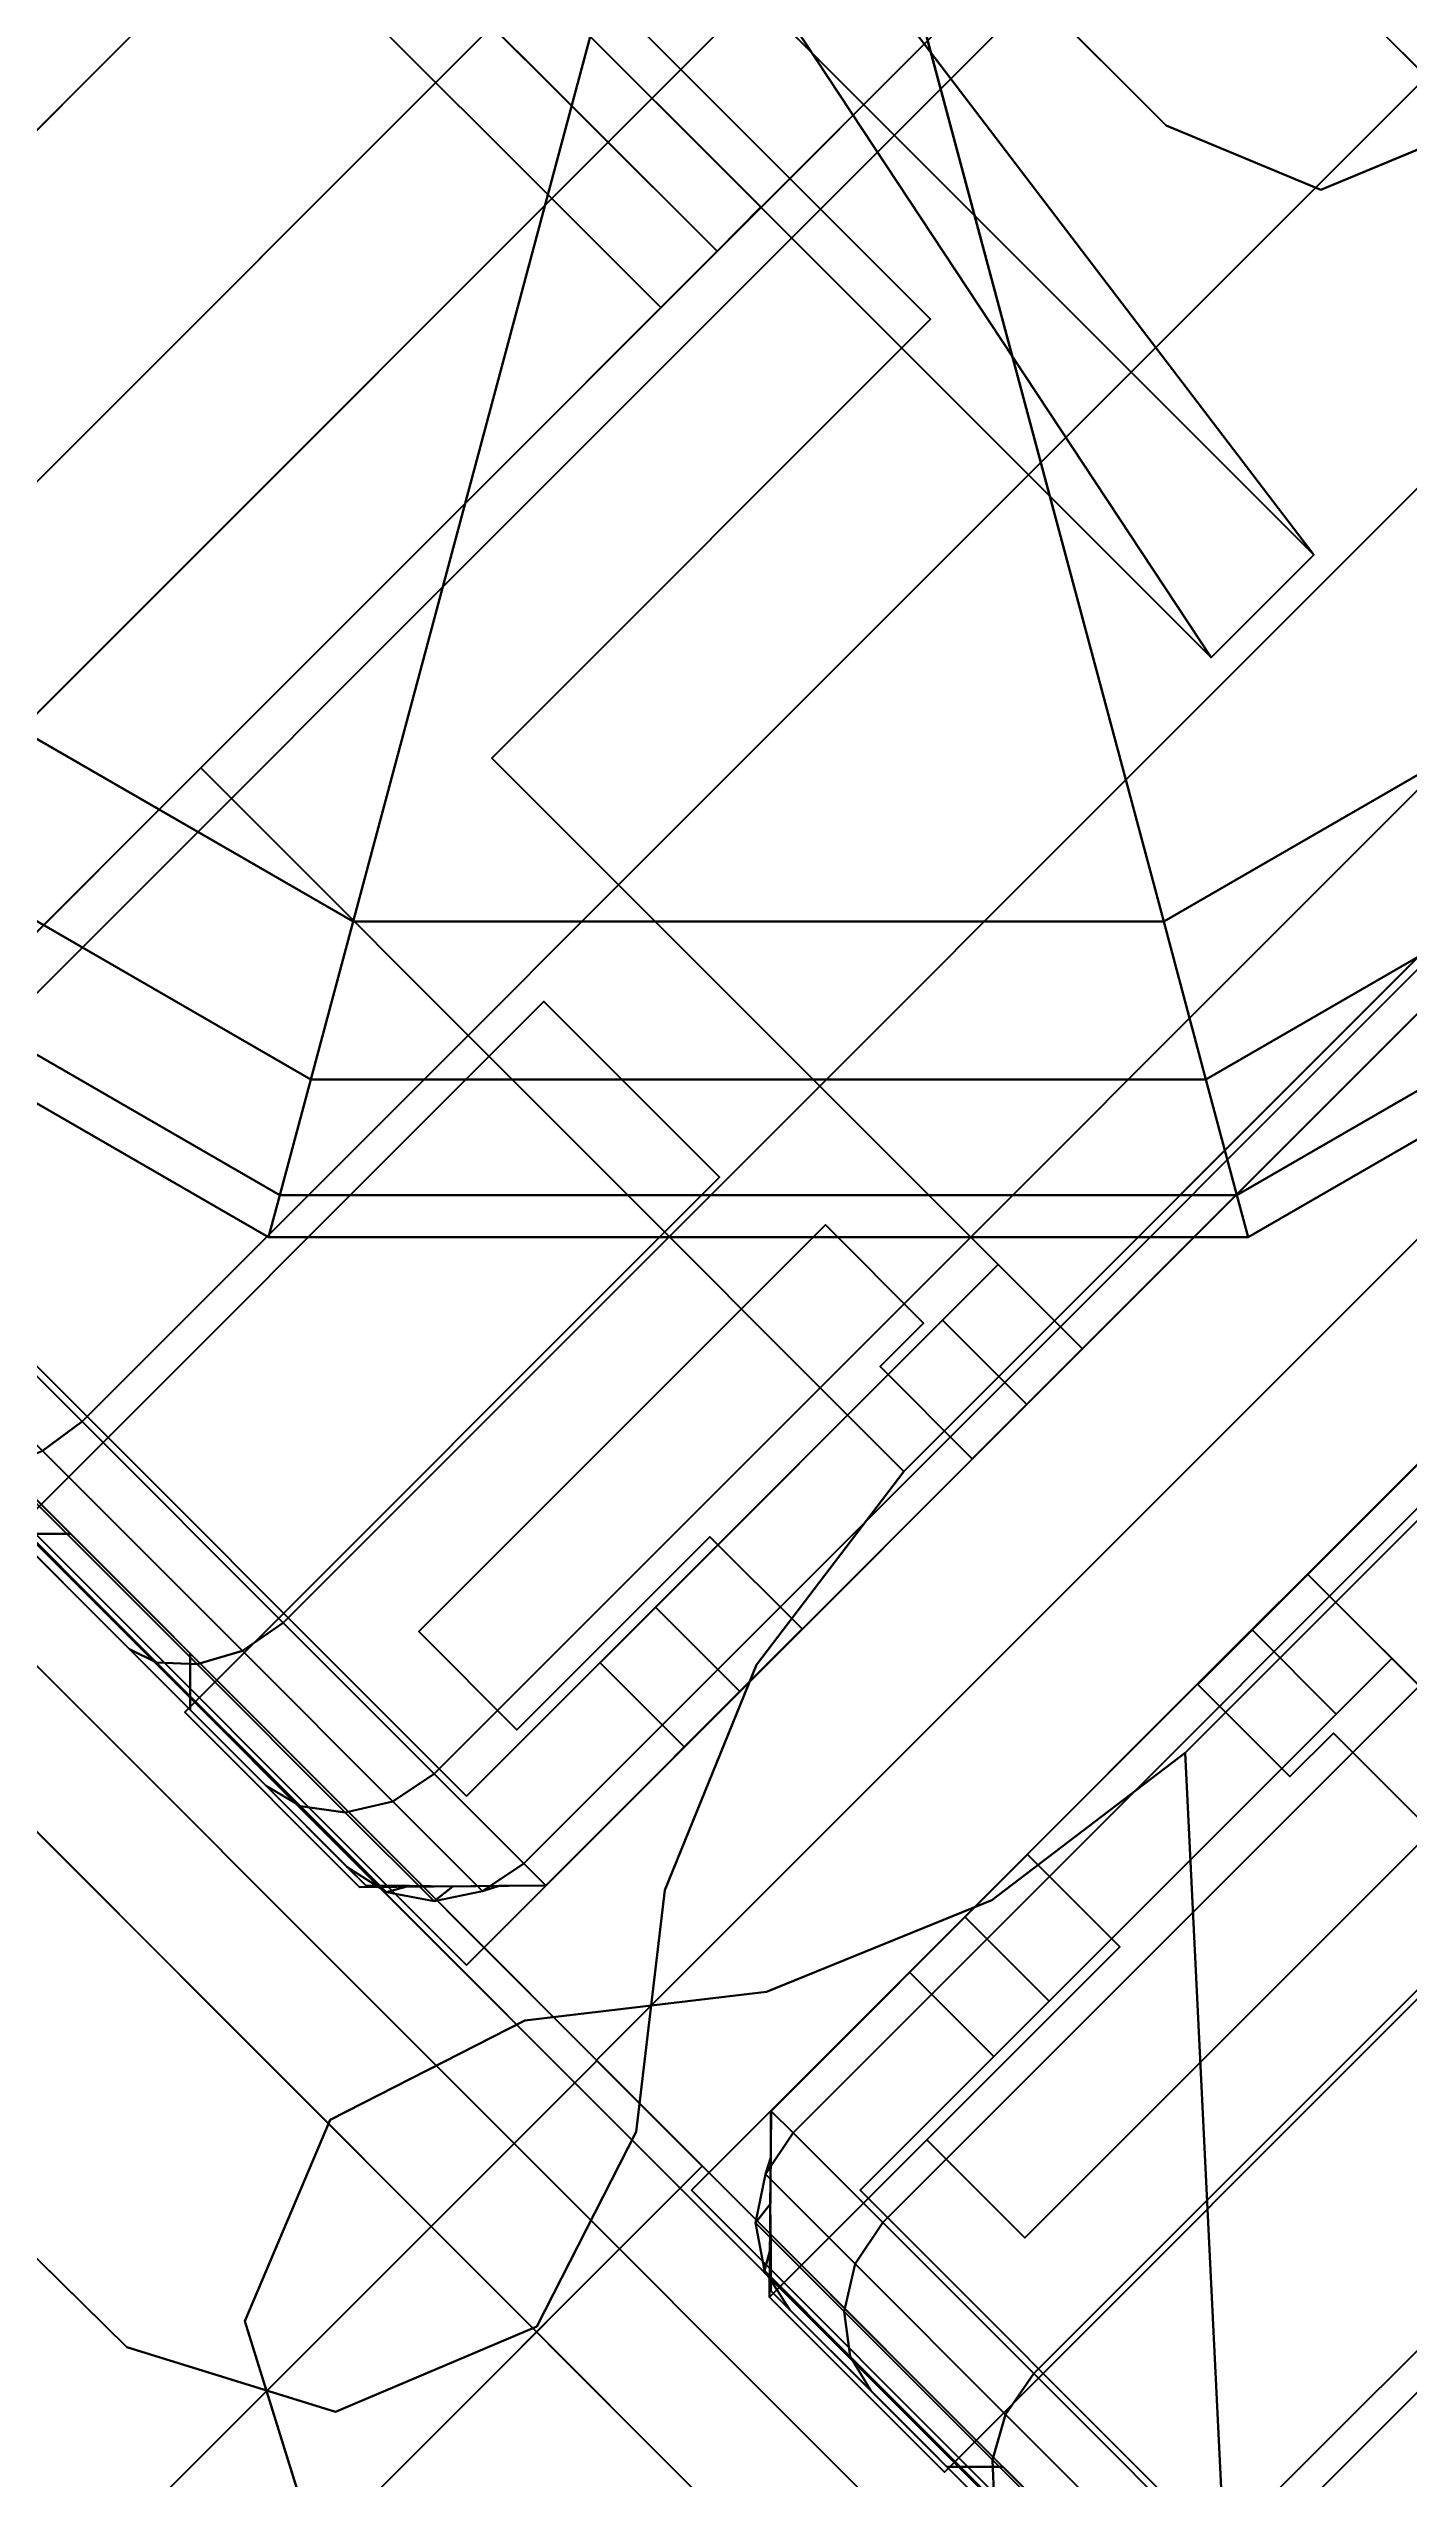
# Model space of a CAD drawing. Extents: x -170 to 1783, y -20 to 1205.
# Drawn here: x 170.808 to 171.49, y 408.387 to 409.606 of the extents above; entities that cross this region are included whole.
import ezdxf
from ezdxf.enums import TextEntityAlignment as Align

# ---------------------------------------------------------------- set-up
doc = ezdxf.new("R2010")
doc.units = 0
doc.header["$LTSCALE"] = 96
doc.header["$MEASUREMENT"] = 0
for name, color, linetype in [('A-FURN-3-PANEL-GLIDE', 7, 'Continuous'), ('A-FURN-3-PANEL-GLIDE-HOUSING', 7, 'Continuous'), ('A-FURN-3-PANEL-RACE', 7, 'Continuous'), ('A-FURN-3-PANEL-SIDE1', 7, 'Continuous'), ('A-FURN-3-PANEL-TOPCAP', 7, 'Continuous'), ('A-FURN-3-PANEL-TRIM', 7, 'Continuous'), ('A-FURN-3-WKSF-BRACKET', 7, 'Continuous'), ('A-FURN-3-WKSF-TOP', 7, 'Continuous'), ('A-FURN-3-WKSF-TRIM', 7, 'Continuous'), ('A-FURN-P-PNLS', 7, 'Continuous'), ('A-FURN-P-WKSF', 7, 'Continuous'), ('A-FURN-P-WKSF-SUPPORT', 7, 'Continuous'), ('MAIN_PANEL', 7, 'Continuous'), ('MAIN_WKSURF', 7, 'Continuous'), ('MAIN_WRKSFC-SUPP', 7, 'Continuous')]:
    doc.layers.add(name, color=color, linetype=linetype)

# ---------------------------------------------------------------- blocks, each defined once
blk = doc.blocks.new('EC-EFN-456')
at = {"layer": 'A-FURN-3-PANEL-RACE', "color": 40, "linetype": 'Continuous'}
for points, invisible_edges in [([(0.08, 2.0125, 3.515), (0.08, 2.0125, 0.3963), (47.92, 2.0125, 0.3963), (47.92, 2.0125, 3.515)], 8), ([(47.5, 1.5745, 0.3963), (47.92, 1.5745, 0.3963), (47.92, 2.0125, 0.3963), (0.08, 2.0125, 0.3963)], 8), ([(47.86, 1.9525, 3.515), (47.4, 1.9525, 3.515), (47.4, 2.0125, 3.515), (47.92, 2.0125, 3.515)], 8), ([(47.86, 1.5745, 3.515), (47.86, 1.9525, 3.515), (47.92, 2.0125, 3.515), (47.92, 1.5745, 3.515)], 2), ([(47.92, 1.8575, 3.1951), (47.92, 2.0125, 3.515), (47.92, 2.0125, 0.3963), (47.92, 1.8575, 1.4986)], 5), ([(47.92, 1.8181, 1.4986), (47.92, 1.8575, 1.4986), (47.92, 2.0125, 0.3963), (47.92, 1.5745, 0.3963)], 10), ([(47.92, 1.5745, 3.245), (47.92, 1.5745, 3.515), (47.92, 2.0125, 3.515), (47.92, 1.8575, 3.1951)], 4), ([(47.86, 1.9525, 0.4563), (0.14, 1.9525, 0.4563), (0.14, 1.9525, 3.515), (47.86, 1.9525, 3.515)], 4), ([(47.5, 1.5745, 0.4563), (0.14, 1.9525, 0.4563), (47.86, 1.9525, 0.4563), (47.86, 1.5745, 0.4563)], 1), ([(47.86, 1.9525, 0.4563), (47.86, 1.9525, 3.515), (47.86, 1.8575, 3.1951), (47.86, 1.8575, 1.4986)], 10), ([(47.86, 1.5745, 0.4563), (47.86, 1.9525, 0.4563), (47.86, 1.8575, 1.4986), (47.86, 1.8181, 1.4986)], 10), ([(47.86, 1.8575, 3.1951), (47.86, 1.9525, 3.515), (47.86, 1.5745, 3.515), (47.86, 1.5745, 3.245)], 1), ([(47.86, 1.5745, 1.7894), (47.86, 1.5745, 0.4563), (47.86, 1.8181, 1.4986), (47.86, 1.614, 1.7894)], 2), ([(47.92, 1.614, 1.7894), (47.92, 1.8181, 1.4986), (47.92, 1.5745, 0.3963), (47.92, 1.5745, 1.7894)], 2), ([(47.5, 1.5745, 0.3963), (47.5, 1.5745, 0.4563), (47.86, 1.5745, 0.4563), (47.92, 1.5745, 0.3963)], 4), ([(47.92, 1.5745, 0.3963), (47.86, 1.5745, 0.4563), (47.86, 1.5745, 1.7894), (47.92, 1.5745, 1.7894)], 1)]:
    blk.add_3dface(points, dxfattribs=dict(at, invisible_edges=invisible_edges))
for points in [[(47.86, 1.8575, 1.4986), (47.86, 1.8575, 3.1951), (47.92, 1.8575, 3.1951), (47.92, 1.8575, 1.4986)], [(47.92, 1.8181, 1.4986), (47.86, 1.8181, 1.4986), (47.86, 1.8575, 1.4986), (47.92, 1.8575, 1.4986)], [(47.86, 1.8575, 3.1951), (47.86, 1.5745, 3.245), (47.92, 1.5745, 3.245), (47.92, 1.8575, 3.1951)], [(47.92, 1.614, 1.7894), (47.86, 1.614, 1.7894), (47.86, 1.8181, 1.4986), (47.92, 1.8181, 1.4986)], [(47.92, 1.5745, 1.7894), (47.86, 1.5745, 1.7894), (47.86, 1.614, 1.7894), (47.92, 1.614, 1.7894)], [(47.86, 1.5745, 3.245), (47.86, 1.5745, 3.515), (47.92, 1.5745, 3.515), (47.92, 1.5745, 3.245)]]:
    blk.add_3dface(points, dxfattribs=at)
at = {"layer": 'A-FURN-3-PANEL-TOPCAP', "color": 60, "linetype": 'Continuous'}
for points, invisible_edges in [([(47.324, 2.02, 55.635), (47.324, -0.02, 55.635), (47.606, -0.02, 55.635), (47.606, 2.02, 55.635)], 5), ([(47.7851, 2.02, 55.9575), (47.6879, 2.02, 56.0929), (47.5995, 2.02, 56.0044), (47.6768, 2.02, 55.8949)], 10), ([(47.606, 2.02, 55.635), (47.606, -0.02, 55.635), (47.6259, 0, 55.635), (47.6259, 2, 55.635)], 5), ([(47.8425, 2.02, 55.8011), (47.7851, 2.02, 55.9575), (47.6768, 2.02, 55.8949), (47.7217, 2.02, 55.7687)], 10), ([(47.731, 2.02, 55.635), (47.7217, 2.02, 55.7687), (47.7024, 2, 55.7635), (47.711, 2, 55.635)], 2), ([(47.711, 2, 55.635), (47.711, 0, 55.635), (47.731, -0.02, 55.635), (47.731, 2.02, 55.635)], 5), ([(47.856, 2.02, 55.635), (47.8425, 2.02, 55.8011), (47.7217, 2.02, 55.7687), (47.731, 2.02, 55.635)], 2), ([(47.856, -0.02, 55.635), (47.856, 2.02, 55.635), (47.731, 2.02, 55.635), (47.731, -0.02, 55.635)], 5), ([(47.8715, 2.0047, 55.635), (47.856, 2.02, 55.635), (47.856, -0.02, 55.635), (47.8715, -0.0047, 55.635)], 10), ([(47.8715, -0.0047, 55.635), (47.8871, 0.0106, 55.635), (47.8871, 1.9894, 55.635), (47.8715, 2.0047, 55.635)], 10), ([(47.711, 2, 55.635), (47.7024, 2, 55.7635), (47.6202, 2, 55.7415), (47.6259, 2, 55.635)], 2), ([(47.711, 0, 55.635), (47.711, 2, 55.635), (47.6259, 2, 55.635), (47.6259, 0, 55.635)], 5), ([(47.9035, 1.9727, 55.635), (47.8871, 1.9894, 55.635), (47.8871, 0.0106, 55.635), (47.9035, 0.0273, 55.635)], 10), ([(47.9035, 0.0273, 55.635), (47.92, 0.044, 55.635), (47.92, 1.956, 55.635), (47.9035, 1.9727, 55.635)], 8)]:
    blk.add_3dface(points, dxfattribs=dict(at, invisible_edges=invisible_edges))
for points in [[(47.5669, 2.0151, 56.2168), (47.7022, 2.0151, 56.1072), (47.7172, 2.0013, 56.1222), (47.5775, 2.0013, 56.2349)], [(47.6879, 2.02, 56.0929), (47.7851, 2.02, 55.9575), (47.8045, 2.0151, 55.9663), (47.7022, 2.0151, 56.1072)], [(47.7022, 2.0151, 56.1072), (47.8045, 2.0151, 55.9663), (47.8226, 2.0013, 55.977), (47.7172, 2.0013, 56.1222)], [(47.7851, 2.02, 55.9575), (47.8425, 2.02, 55.8011), (47.8656, 2.0151, 55.8048), (47.8045, 2.0151, 55.9663)], [(47.8045, 2.0151, 55.9663), (47.8656, 2.0151, 55.8048), (47.8857, 2.0013, 55.8104), (47.8226, 2.0013, 55.977)], [(47.8425, 2.02, 55.8011), (47.856, 2.02, 55.635), (47.8715, 2.0047, 55.635), (47.8656, 2.0151, 55.8048)], [(47.8656, 2.0151, 55.8048), (47.8715, 2.0047, 55.635), (47.8871, 1.9894, 55.635), (47.8857, 2.0013, 55.8104)], [(47.5775, 2.0013, 56.2349), (47.7172, 2.0013, 56.1222), (47.7287, 1.9805, 56.1337), (47.5864, 1.9805, 56.248)], [(47.7172, 2.0013, 56.1222), (47.8226, 2.0013, 55.977), (47.8356, 1.9805, 55.9859), (47.7287, 1.9805, 56.1337)], [(47.8226, 2.0013, 55.977), (47.8857, 2.0013, 55.8104), (47.8994, 1.9805, 55.8155), (47.8356, 1.9805, 55.9859)], [(47.8857, 2.0013, 55.8104), (47.8871, 1.9894, 55.635), (47.9035, 1.9727, 55.635), (47.8994, 1.9805, 55.8155)], [(47.5864, 1.9805, 56.248), (47.7287, 1.9805, 56.1337), (47.7332, 1.956, 56.1382), (47.5901, 1.956, 56.2528)], [(47.7287, 1.9805, 56.1337), (47.8356, 1.9805, 55.9859), (47.8405, 1.956, 55.9895), (47.7332, 1.956, 56.1382)], [(47.8356, 1.9805, 55.9859), (47.8994, 1.9805, 55.8155), (47.9043, 1.956, 55.8177), (47.8405, 1.956, 55.9895)], [(47.8994, 1.9805, 55.8155), (47.9035, 1.9727, 55.635), (47.92, 1.956, 55.635), (47.9043, 1.956, 55.8177)], [(47.5901, 0.044, 56.2528), (47.4216, 0.044, 56.3252), (47.4216, 1.956, 56.3252), (47.5901, 1.956, 56.2528)], [(47.7332, 0.044, 56.1382), (47.5901, 0.044, 56.2528), (47.5901, 1.956, 56.2528), (47.7332, 1.956, 56.1382)], [(47.8405, 0.044, 55.9895), (47.7332, 0.044, 56.1382), (47.7332, 1.956, 56.1382), (47.8405, 1.956, 55.9895)], [(47.9043, 0.044, 55.8177), (47.8405, 0.044, 55.9895), (47.8405, 1.956, 55.9895), (47.9043, 1.956, 55.8177)], [(47.92, 0.044, 55.635), (47.9043, 0.044, 55.8177), (47.9043, 1.956, 55.8177), (47.92, 1.956, 55.635)]]:
    blk.add_3dface(points, dxfattribs=at)
at = {"layer": 'A-FURN-3-PANEL-TRIM', "color": 60, "linetype": 'Continuous'}
for points, invisible_edges in [([(47.935, 2.269, 3.5747), (47.4, 2.1348, 3.5747), (48.0735, 2.1159, 3.5747), (48.0322, 2.2178, 3.5747)], 3), ([(47.935, 2.269, 4.2397), (48.0322, 2.2178, 4.2397), (48.0735, 2.1159, 4.2397), (47.4, 2.1348, 4.2397)], 12), ([(47.935, 2.269, 3.8013), (48.0322, 2.2178, 3.8013), (48.0735, 2.1159, 3.8013), (47.4, 2.1348, 3.8013)], 12), ([(47.935, 2.269, 4.013), (47.4, 2.1348, 4.013), (48.0735, 2.1159, 4.013), (48.0322, 2.2178, 4.013)], 3), ([(47.4, 2.1348, 3.5747), (47.4, 0.3185, 3.5747), (47.9, 0.3185, 3.5747), (47.9, 1.6815, 3.5747)], 10), ([(48.0735, 2.1159, 3.5747), (47.4, 2.1348, 3.5747), (47.9639, 1.9153, 3.5747), (48.0395, 2.0114, 3.5747)], 3), ([(47.9639, 1.9153, 3.5747), (47.4, 2.1348, 3.5747), (47.9, 1.6815, 3.5747), (47.9163, 1.8027, 3.5747)], 3), ([(47.4, 2.1348, 4.2397), (47.9, 1.6815, 4.2397), (47.9, 0.3185, 4.2397), (47.4, 0.3185, 4.2397)], 5), ([(48.0735, 2.1159, 4.2397), (48.0395, 2.0114, 4.2397), (47.9639, 1.9153, 4.2397), (47.4, 2.1348, 4.2397)], 12), ([(47.9639, 1.9153, 4.2397), (47.9163, 1.8027, 4.2397), (47.9, 1.6815, 4.2397), (47.4, 2.1348, 4.2397)], 12), ([(48.0735, 2.1159, 3.8013), (48.0395, 2.0114, 3.8013), (47.9639, 1.9153, 3.8013), (47.4, 2.1348, 3.8013)], 12), ([(47.9639, 1.9153, 3.8013), (47.9163, 1.8027, 3.8013), (47.9, 1.6815, 3.8013), (47.4, 2.1348, 3.8013)], 12), ([(48.0735, 2.1159, 4.013), (47.4, 2.1348, 4.013), (47.9639, 1.9153, 4.013), (48.0395, 2.0114, 4.013)], 3), ([(47.9639, 1.9153, 4.013), (47.4, 2.1348, 4.013), (47.9, 1.6815, 4.013), (47.9163, 1.8027, 4.013)], 3), ([(47.605, -0.0328, 55.635), (47.3224, -0.0328, 55.635), (47.3224, 2.0328, 55.635), (47.605, 2.0328, 55.635)], 8), ([(47.8543, 2.0228, 55.635), (47.8543, 1.9109, 55.635), (47.7845, 1.9109, 55.635), (47.7299, 2.0228, 55.635)], 6), ([(47.7845, 1.9109, 4.2397), (47.7845, 1.9109, 55.635), (47.8543, 1.9109, 55.635), (47.8543, 1.9109, 4.2397)], 2), ([(47.8543, 1.6527, 55.635), (47.9198, 1.6527, 55.635), (47.9198, 0.3473, 55.635), (47.8543, 0.3473, 55.635)], 8), ([(47.8543, 0.3782, 55.635), (47.7845, 0.3782, 55.635), (47.7845, 1.6218, 55.635), (47.8543, 1.6218, 55.635)], 10)]:
    blk.add_3dface(points, dxfattribs=dict(at, invisible_edges=invisible_edges))
for points in [[(47.935, 2.269, 4.013), (48.0322, 2.2178, 4.013), (48.0322, 2.2178, 4.2397), (47.935, 2.269, 4.2397)], [(47.935, 2.269, 3.5747), (48.0322, 2.2178, 3.5747), (48.0322, 2.2178, 3.8013), (47.935, 2.269, 3.8013)], [(48.0322, 2.2178, 4.013), (48.0735, 2.1159, 4.013), (48.0735, 2.1159, 4.2397), (48.0322, 2.2178, 4.2397)], [(48.0322, 2.2178, 3.5747), (48.0735, 2.1159, 3.5747), (48.0735, 2.1159, 3.8013), (48.0322, 2.2178, 3.8013)], [(47.4, 0.3185, 3.5747), (47.4, 2.1348, 3.5747), (47.4, 2.1348, 4.2397), (47.4, 0.3185, 4.2397)], [(47.4, 2.1348, 3.8013), (47.9, 1.6815, 3.8013), (47.9, 1.6815, 4.013), (47.4, 2.1348, 4.013)], [(48.0735, 2.1159, 4.013), (48.0395, 2.0114, 4.013), (48.0395, 2.0114, 4.2397), (48.0735, 2.1159, 4.2397)], [(48.0735, 2.1159, 3.5747), (48.0395, 2.0114, 3.5747), (48.0395, 2.0114, 3.8013), (48.0735, 2.1159, 3.8013)], [(47.605, 1.6426, 55.635), (47.605, 2.0328, 55.635), (47.605, 2.0328, 4.2397), (47.605, 1.6426, 4.2397)], [(47.8543, 2.0228, 4.2397), (47.8543, 2.0228, 55.635), (47.7299, 2.0228, 55.635), (47.7299, 2.0228, 4.2397)], [(47.7299, 2.0228, 55.635), (47.7299, 1.6426, 55.635), (47.7299, 1.6426, 4.2397), (47.7299, 2.0228, 4.2397)], [(47.9198, 1.956, 4.2397), (47.9198, 1.956, 55.635), (47.8543, 2.0228, 55.635), (47.8543, 2.0228, 4.2397)], [(47.9198, 1.956, 55.635), (47.9198, 1.7737, 55.635), (47.8543, 1.7737, 55.635), (47.8543, 2.0228, 55.635)], [(48.0395, 2.0114, 4.013), (47.9639, 1.9153, 4.013), (47.9639, 1.9153, 4.2397), (48.0395, 2.0114, 4.2397)], [(48.0395, 2.0114, 3.5747), (47.9639, 1.9153, 3.5747), (47.9639, 1.9153, 3.8013), (48.0395, 2.0114, 3.8013)], [(47.9198, 1.7737, 55.635), (47.9198, 1.956, 55.635), (47.9198, 1.956, 4.2397), (47.9198, 1.7737, 4.2397)], [(47.9639, 1.9153, 4.013), (47.9163, 1.8027, 4.013), (47.9163, 1.8027, 4.2397), (47.9639, 1.9153, 4.2397)], [(47.9639, 1.9153, 3.5747), (47.9163, 1.8027, 3.5747), (47.9163, 1.8027, 3.8013), (47.9639, 1.9153, 3.8013)], [(47.7845, 1.6218, 55.635), (47.7845, 1.9109, 55.635), (47.7845, 1.9109, 4.2397), (47.7845, 1.6218, 4.2397)], [(47.8543, 1.9109, 55.635), (47.8543, 1.7737, 55.635), (47.8543, 1.7737, 4.2397), (47.8543, 1.9109, 4.2397)], [(47.9163, 1.8027, 4.013), (47.9, 1.6815, 4.013), (47.9, 1.6815, 4.2397), (47.9163, 1.8027, 4.2397)], [(47.9163, 1.8027, 3.5747), (47.9, 1.6815, 3.5747), (47.9, 1.6815, 3.8013), (47.9163, 1.8027, 3.8013)], [(47.8543, 1.7737, 4.2397), (47.8543, 1.7737, 55.635), (47.9198, 1.7737, 55.635), (47.9198, 1.7737, 4.2397)], [(47.9, 1.6815, 4.2397), (47.9, 1.6815, 3.5747), (47.9, 0.3185, 3.5747), (47.9, 0.3185, 4.2397)], [(47.8543, 1.6527, 55.635), (47.8543, 1.6218, 55.635), (47.8543, 1.6218, 4.2397), (47.8543, 1.6527, 4.2397)], [(47.9198, 1.6527, 4.2397), (47.9198, 1.6527, 55.635), (47.8543, 1.6527, 55.635), (47.8543, 1.6527, 4.2397)], [(47.9198, 1.6527, 55.635), (47.9198, 1.6527, 4.2397), (47.9198, 0.3473, 4.2397), (47.9198, 0.3473, 55.635)], [(47.8543, 1.6218, 4.2397), (47.8543, 1.6218, 55.635), (47.7845, 1.6218, 55.635), (47.7845, 1.6218, 4.2397)]]:
    blk.add_3dface(points, dxfattribs=at)
at = {"layer": 'A-FURN-P-PNLS', "color": 60, "linetype": 'Continuous'}
for p, q in [((0, 2), (48, 2)), ((48, 2), (48, 0))]:
    blk.add_line(p, q, dxfattribs=at)
at = {"layer": 'MAIN_PANEL', "color": 7, "linetype": 'Continuous'}
for p in [(48, 2), (48, 2, 55.663), (48, 2)]:
    blk.add_point(p, dxfattribs=at)
blk = doc.blocks.new('EC-EFN-244')
at = {"layer": 'A-FURN-3-PANEL-GLIDE', "color": 20, "linetype": 'Continuous'}
for points in [[(0.4201, 1.8052, 0.2464), (0.4091, 1.8242, 0.1642), (0.885, 1.9517, 0.1642), (0.885, 1.9297, 0.2464)], [(0.4091, 1.8242, 0.1642), (0.4201, 1.8052, 0.0821), (0.885, 1.9297, 0.0821), (0.885, 1.9517, 0.1642)], [(0.4502, 1.7531, 0.3065), (0.4201, 1.8052, 0.2464), (0.885, 1.9297, 0.2464), (0.885, 1.8696, 0.3065)], [(0.4201, 1.8052, 0.0821), (0.4502, 1.7531, 0.022), (0.885, 1.8696, 0.022), (0.885, 1.9297, 0.0821)], [(0.4912, 1.682, 0.3285), (0.4502, 1.7531, 0.3065), (0.885, 1.8696, 0.3065), (0.885, 1.7875, 0.3285)], [(0.4502, 1.7531, 0.022), (0.4912, 1.682), (0.885, 1.7875), (0.885, 1.8696, 0.022)], [(0.0798, 1.4649, 0.2464), (0.0608, 1.4759, 0.1642), (0.4091, 1.8242, 0.1642), (0.4201, 1.8052, 0.2464)], [(0.0608, 1.4759, 0.1642), (0.0798, 1.4649, 0.0821), (0.4201, 1.8052, 0.0821), (0.4091, 1.8242, 0.1642)], [(0.1319, 1.4348, 0.3065), (0.0798, 1.4649, 0.2464), (0.4201, 1.8052, 0.2464), (0.4502, 1.7531, 0.3065)], [(0.0798, 1.4649, 0.0821), (0.1319, 1.4348, 0.022), (0.4502, 1.7531, 0.022), (0.4201, 1.8052, 0.0821)], [(0.7837, 1.1754, 0.3285), (0.4912, 1.682, 0.3285), (0.885, 1.7875, 0.3285), (0.885, 1.2025, 0.3285)], [(0.885, 1.2025, 0.3285), (0.885, 1.7875, 0.3285), (1.2787, 1.682, 0.3285), (0.9862, 1.1754, 0.3285)], [(0.203, 1.3937, 0.3285), (0.1319, 1.4348, 0.3065), (0.4502, 1.7531, 0.3065), (0.4912, 1.682, 0.3285)], [(0.1319, 1.4348, 0.022), (0.203, 1.3937), (0.4912, 1.682), (0.4502, 1.7531, 0.022)], [(0.7096, 1.1013, 0.3285), (0.203, 1.3937, 0.3285), (0.4912, 1.682, 0.3285), (0.7837, 1.1754, 0.3285)], [(-0.0447, 1, 0.2464), (-0.0668, 1, 0.1642), (0.0608, 1.4759, 0.1642), (0.0798, 1.4649, 0.2464)], [(-0.0668, 1, 0.1642), (-0.0447, 1, 0.0821), (0.0798, 1.4649, 0.0821), (0.0608, 1.4759, 0.1642)], [(0.0154, 1, 0.3065), (-0.0447, 1, 0.2464), (0.0798, 1.4649, 0.2464), (0.1319, 1.4348, 0.3065)], [(-0.0447, 1, 0.0821), (0.0154, 1, 0.022), (0.1319, 1.4348, 0.022), (0.0798, 1.4649, 0.0821)], [(0.0975, 1, 0.3285), (0.0154, 1, 0.3065), (0.1319, 1.4348, 0.3065), (0.203, 1.3937, 0.3285)], [(0.0154, 1, 0.022), (0.0975, 1), (0.203, 1.3937), (0.1319, 1.4348, 0.022)], [(0.6825, 1, 0.3285), (0.0975, 1, 0.3285), (0.203, 1.3937, 0.3285), (0.7096, 1.1013, 0.3285)], [(0.7096, 0.8988, 0.3285), (0.203, 0.6063, 0.3285), (0.0975, 1, 0.3285), (0.6825, 1, 0.3285)]]:
    blk.add_3dface(points, dxfattribs=at)
at = {"layer": 'A-FURN-3-PANEL-GLIDE', "color": 20, "linetype": 'Continuous', "invisible_edges": 12}
for points in [[(0.885, 1), (0.885, 1.7875), (0.4912, 1.682)], [(0.885, 1), (1.2787, 1.682), (0.885, 1.7875)], [(0.885, 1), (0.4912, 1.682), (0.203, 1.3937)], [(0.885, 1), (0.203, 1.3937), (0.0975, 1)], [(0.885, 1), (0.0975, 1), (0.203, 0.6063)]]:
    blk.add_3dface(points, dxfattribs=at)
at = {"layer": 'A-FURN-3-PANEL-GLIDE-HOUSING', "color": 40, "linetype": 'Continuous'}
for points in [[(0.6, 1.3543, 4.1997), (0.6, 1.3143, 4.2397), (0.8848, 1.3143, 4.2397), (0.8848, 1.3543, 4.1997)], [(0.6, 1.3543, 3.6147), (0.6, 1.3543, 4.1997), (0.8848, 1.3543, 4.1997), (0.8848, 1.3543, 3.6147)], [(0.6, 1.3143, 3.5747), (0.6, 1.3543, 3.6147), (0.8848, 1.3543, 3.6147), (0.8848, 1.3143, 3.5747)], [(0.6849, 1.2001, 2.2447), (0.885, 1.283, 3.5747), (0.28, 1.283, 3.5747), (0.28, 1.283, 3.3867)], [(0.28, 1.21, 3.5747), (0.28, 1.21, 3.3867), (0.28, 1.283, 3.3867), (0.28, 1.283, 3.5747)], [(0.28, 1.283, 3.3867), (0.28, 1.21, 3.3867), (0.7365, 1.1485, 2.2447), (0.6849, 1.2001, 2.2447)], [(0.28, 1.21, 3.3867), (0.28, 1.21, 3.5747), (0.885, 1.21, 3.5747), (0.7365, 1.1485, 2.2447)], [(0.485, 1.11, 2.2447), (0.4072, 1.0778, 2.2447), (0.4072, 1.0778, 1.7347), (0.485, 1.11, 1.7347)], [(0.485, 1.11, 1.7347), (0.6432, 1.11, 1.7347), (0.6432, 1.11, 2.2447), (0.485, 1.11, 2.2447)], [(0.4072, 1.0778, 2.2447), (0.375, 1, 2.2447), (0.375, 1, 1.7347), (0.4072, 1.0778, 1.7347)]]:
    blk.add_3dface(points, dxfattribs=at)
for points, invisible_edges in [([(0.6, 0.6883, 4.2397), (0.8848, 0.6883, 4.2397), (0.8848, 1.3143, 4.2397), (0.6, 1.3143, 4.2397)], 2), ([(0.6002, 1.283, 3.5747), (0.6, 1.3143, 3.5747), (0.8848, 1.3143, 3.5747), (0.885, 1.283, 3.5747)], 4), ([(0.28, 1.21, 3.5747), (0.28, 1.283, 3.5747), (0.885, 1.283, 3.5747), (0.885, 1.21, 3.5747)], 4), ([(0.485, 1.11, 1.7347), (0.4072, 1.0778, 1.7347), (0.4072, 0.9222, 1.7347), (0.485, 0.89, 1.7347)], 10), ([(0.485, 1.11, 2.2447), (0.485, 0.89, 2.2447), (0.4072, 0.9222, 2.2447), (0.4072, 1.0778, 2.2447)], 5), ([(0.485, 1.11, 1.7347), (0.602, 1, 1.7347), (0.6432, 1.11, 1.7347)], 3), ([(0.602, 1, 1.7347), (0.485, 1.11, 1.7347), (0.485, 0.89, 1.7347)], 15), ([(0.485, 1.11, 2.2447), (0.6432, 1.11, 2.2447), (0.602, 1, 2.2447)], 14), ([(0.602, 1, 2.2447), (0.485, 0.89, 2.2447), (0.485, 1.11, 2.2447)], 15), ([(0.4072, 1.0778, 2.2447), (0.4072, 0.9222, 2.2447), (0.375, 1, 2.2447)], 1), ([(0.4072, 1.0778, 1.7347), (0.375, 1, 1.7347), (0.4072, 0.9222, 1.7347)], 12)]:
    blk.add_3dface(points, dxfattribs=dict(at, invisible_edges=invisible_edges))
at = {"layer": 'A-FURN-3-PANEL-RACE', "color": 40, "linetype": 'Continuous'}
for points, invisible_edges in [([(0.08, 2.0125, 3.515), (0.08, 2.0125, 0.3963), (23.92, 2.0125, 0.3963), (23.92, 2.0125, 3.515)], 8), ([(0.08, 1.8575, 3.1951), (0.08, 1.8575, 1.4986), (0.08, 2.0125, 0.3963), (0.08, 2.0125, 3.515)], 10), ([(0.5, 1.5745, 0.3963), (23.5, 1.5745, 0.3963), (0.08, 2.0125, 0.3963), (0.08, 1.5745, 0.3963)], 3), ([(23.5, 1.5745, 0.3963), (23.92, 1.5745, 0.3963), (23.92, 2.0125, 0.3963), (0.08, 2.0125, 0.3963)], 8), ([(0.08, 1.8181, 1.4986), (0.08, 1.5745, 0.3963), (0.08, 2.0125, 0.3963), (0.08, 1.8575, 1.4986)], 5), ([(0.08, 1.5745, 3.245), (0.08, 1.8575, 3.1951), (0.08, 2.0125, 3.515), (0.08, 1.5745, 3.515)], 2), ([(0.14, 1.5745, 3.515), (0.08, 1.5745, 3.515), (0.08, 2.0125, 3.515), (0.14, 1.9525, 3.515)], 4), ([(0.14, 1.9525, 3.515), (0.08, 2.0125, 3.515), (0.6, 2.0125, 3.515), (0.6, 1.9525, 3.515)], 1), ([(23.86, 1.9525, 0.4563), (0.14, 1.9525, 0.4563), (0.14, 1.9525, 3.515), (23.86, 1.9525, 3.515)], 4), ([(0.14, 1.9525, 0.4563), (0.14, 1.8575, 1.4986), (0.14, 1.8575, 3.1951), (0.14, 1.9525, 3.515)], 5), ([(0.5, 1.5745, 0.4563), (0.14, 1.5745, 0.4563), (0.14, 1.9525, 0.4563), (23.5, 1.5745, 0.4563)], 12), ([(23.5, 1.5745, 0.4563), (0.14, 1.9525, 0.4563), (23.86, 1.9525, 0.4563), (23.86, 1.5745, 0.4563)], 1), ([(0.14, 1.5745, 0.4563), (0.14, 1.8181, 1.4986), (0.14, 1.8575, 1.4986), (0.14, 1.9525, 0.4563)], 5), ([(0.14, 1.8575, 3.1951), (0.14, 1.5745, 3.245), (0.14, 1.5745, 3.515), (0.14, 1.9525, 3.515)], 8), ([(0.08, 1.614, 1.7894), (0.08, 1.5745, 1.7894), (0.08, 1.5745, 0.3963), (0.08, 1.8181, 1.4986)], 4), ([(0.14, 1.5745, 1.7894), (0.14, 1.614, 1.7894), (0.14, 1.8181, 1.4986), (0.14, 1.5745, 0.4563)], 4), ([(0.08, 1.5745, 0.3963), (0.08, 1.5745, 1.7894), (0.14, 1.5745, 1.7894), (0.14, 1.5745, 0.4563)], 8), ([(0.5, 1.5745, 0.3963), (0.08, 1.5745, 0.3963), (0.14, 1.5745, 0.4563), (0.5, 1.5745, 0.4563)], 2), ([(2.098, 1.2625, 0.3963), (21.902, 1.2625, 0.3963), (0.5, 1.5745, 0.3963), (0.5, 1.2625, 0.3963)], 3), ([(23.5, 1.2625, 0.3963), (23.5, 1.5745, 0.3963), (0.5, 1.5745, 0.3963), (21.902, 1.2625, 0.3963)], 6), ([(2.098, 1.2625, 0.4563), (0.5, 1.2625, 0.4563), (0.5, 1.5745, 0.4563), (21.902, 1.2625, 0.4563)], 12), ([(23.5, 1.2625, 0.4563), (21.902, 1.2625, 0.4563), (0.5, 1.5745, 0.4563), (23.5, 1.5745, 0.4563)], 6)]:
    blk.add_3dface(points, dxfattribs=dict(at, invisible_edges=invisible_edges))
for points in [[(0.14, 1.8575, 1.4986), (0.08, 1.8575, 1.4986), (0.08, 1.8575, 3.1951), (0.14, 1.8575, 3.1951)], [(0.08, 1.8181, 1.4986), (0.08, 1.8575, 1.4986), (0.14, 1.8575, 1.4986), (0.14, 1.8181, 1.4986)], [(0.14, 1.8575, 3.1951), (0.08, 1.8575, 3.1951), (0.08, 1.5745, 3.245), (0.14, 1.5745, 3.245)], [(0.08, 1.614, 1.7894), (0.08, 1.8181, 1.4986), (0.14, 1.8181, 1.4986), (0.14, 1.614, 1.7894)], [(0.08, 1.5745, 1.7894), (0.08, 1.614, 1.7894), (0.14, 1.614, 1.7894), (0.14, 1.5745, 1.7894)], [(0.14, 1.5745, 3.245), (0.08, 1.5745, 3.245), (0.08, 1.5745, 3.515), (0.14, 1.5745, 3.515)], [(0.5, 1.2625, 0.3963), (0.5, 1.5745, 0.3963), (0.5, 1.5745, 0.4563), (0.5, 1.2625, 0.4563)], [(0.5, 1.2625, 0.4563), (2.098, 1.2625, 0.4563), (2.098, 1.2625, 0.3963), (0.5, 1.2625, 0.3963)]]:
    blk.add_3dface(points, dxfattribs=at)
at = {"layer": 'A-FURN-3-PANEL-SIDE1', "color": 7, "linetype": 'Continuous'}
for points in [[(23.3224, 1.955, 43.7401), (23.3228, 0.045, 43.7401), (0.6776, 0.045, 43.7401), (0.6776, 1.955, 43.7401)], [(0.6776, 0.045, 4.2397), (0.6776, 1.955, 4.2397), (0.6776, 1.955, 43.7401), (0.6776, 0.045, 43.7401)], [(23.3224, 0.045, 4.2397), (23.3224, 1.955, 4.2397), (0.6776, 1.955, 4.2397), (0.6776, 0.045, 4.2397)]]:
    blk.add_3dface(points, dxfattribs=at)
at = {"layer": 'A-FURN-3-PANEL-TOPCAP', "color": 60, "linetype": 'Continuous'}
for points in [[(0.1143, 2.0013, 43.8104), (0.1129, 1.9894, 43.635), (0.1285, 2.0047, 43.635), (0.1344, 2.0151, 43.8047)], [(0.1774, 2.0013, 43.977), (0.1143, 2.0013, 43.8104), (0.1344, 2.0151, 43.8047), (0.1955, 2.0151, 43.9663)], [(0.1344, 2.0151, 43.8047), (0.1285, 2.0047, 43.635), (0.144, 2.02, 43.635), (0.1575, 2.02, 43.8011)], [(0.1955, 2.0151, 43.9663), (0.1344, 2.0151, 43.8047), (0.1575, 2.02, 43.8011), (0.2149, 2.02, 43.9575)], [(0.2828, 2.0013, 44.1222), (0.1774, 2.0013, 43.977), (0.1955, 2.0151, 43.9663), (0.2978, 2.0151, 44.1072)], [(0.2978, 2.0151, 44.1072), (0.1955, 2.0151, 43.9663), (0.2149, 2.02, 43.9575), (0.3121, 2.02, 44.0929)], [(0.4225, 2.0013, 44.2349), (0.2828, 2.0013, 44.1222), (0.2978, 2.0151, 44.1072), (0.4331, 2.0151, 44.2168)], [(0.4331, 2.0151, 44.2168), (0.2978, 2.0151, 44.1072), (0.3121, 2.02, 44.0929), (0.4419, 2.02, 44.1974)], [(0.1006, 1.9805, 43.8155), (0.0965, 1.9727, 43.635), (0.1129, 1.9894, 43.635), (0.1143, 2.0013, 43.8104)], [(0.1644, 1.9805, 43.9859), (0.1006, 1.9805, 43.8155), (0.1143, 2.0013, 43.8104), (0.1774, 2.0013, 43.977)], [(0.2713, 1.9805, 44.1337), (0.1644, 1.9805, 43.9859), (0.1774, 2.0013, 43.977), (0.2828, 2.0013, 44.1222)], [(0.4136, 1.9805, 44.248), (0.2713, 1.9805, 44.1337), (0.2828, 2.0013, 44.1222), (0.4225, 2.0013, 44.2349)], [(0.0957, 1.956, 43.8177), (0.08, 1.956, 43.635), (0.0965, 1.9727, 43.635), (0.1006, 1.9805, 43.8155)], [(0.1595, 1.956, 43.9895), (0.0957, 1.956, 43.8177), (0.1006, 1.9805, 43.8155), (0.1644, 1.9805, 43.9859)], [(0.2668, 1.956, 44.1382), (0.1595, 1.956, 43.9895), (0.1644, 1.9805, 43.9859), (0.2713, 1.9805, 44.1337)], [(0.4099, 1.956, 44.2528), (0.2668, 1.956, 44.1382), (0.2713, 1.9805, 44.1337), (0.4136, 1.9805, 44.248)], [(0.5783, 1.956, 44.3252), (0.4099, 1.956, 44.2528), (0.4136, 1.9805, 44.248), (0.5806, 1.9805, 44.3203)], [(0.0957, 0.044, 43.8177), (0.08, 0.044, 43.635), (0.08, 1.956, 43.635), (0.0957, 1.956, 43.8177)], [(0.1595, 0.044, 43.9895), (0.0957, 0.044, 43.8177), (0.0957, 1.956, 43.8177), (0.1595, 1.956, 43.9895)], [(0.2668, 0.044, 44.1382), (0.1595, 0.044, 43.9895), (0.1595, 1.956, 43.9895), (0.2668, 1.956, 44.1382)], [(0.4099, 0.044, 44.2528), (0.2668, 0.044, 44.1382), (0.2668, 1.956, 44.1382), (0.4099, 1.956, 44.2528)], [(0.5783, 0.044, 44.3252), (0.4099, 0.044, 44.2528), (0.4099, 1.956, 44.2528), (0.5783, 1.956, 44.3252)], [(0.76, 0.044, 44.35), (0.5783, 0.044, 44.3252), (0.5783, 1.956, 44.3252), (0.76, 1.956, 44.35)], [(0.76, 0.044, 44.35), (0.76, 1.956, 44.35), (23.24, 1.956, 44.35), (23.24, 0.044, 44.35)]]:
    blk.add_3dface(points, dxfattribs=at)
for points, invisible_edges in [([(0.1285, -0.0047, 43.635), (0.144, -0.02, 43.635), (0.144, 2.02, 43.635), (0.1285, 2.0047, 43.635)], 10), ([(0.144, 2.02, 43.635), (0.269, 2.02, 43.635), (0.2783, 2.02, 43.7687), (0.1575, 2.02, 43.8011)], 4), ([(0.144, -0.02, 43.635), (0.269, -0.02, 43.635), (0.269, 2.02, 43.635), (0.144, 2.02, 43.635)], 10), ([(0.1575, 2.02, 43.8011), (0.2783, 2.02, 43.7687), (0.3232, 2.02, 43.8949), (0.2149, 2.02, 43.9575)], 5), ([(0.2149, 2.02, 43.9575), (0.3232, 2.02, 43.8949), (0.4005, 2.02, 44.0044), (0.3121, 2.02, 44.0929)], 5), ([(0.269, 2.02, 43.635), (0.289, 2, 43.635), (0.2976, 2, 43.7635), (0.2783, 2.02, 43.7687)], 4), ([(0.289, 2, 43.635), (0.269, 2.02, 43.635), (0.269, -0.02, 43.635), (0.289, 0, 43.635)], 10), ([(0.2783, 2.02, 43.7687), (0.2976, 2, 43.7635), (0.3405, 2, 43.8849), (0.3232, 2.02, 43.8949)], 5), ([(0.3121, 2.02, 44.0929), (0.4005, 2.02, 44.0044), (0.5044, 2.02, 44.0891), (0.4419, 2.02, 44.1974)], 5), ([(0.3232, 2.02, 43.8949), (0.3405, 2, 43.8849), (0.4146, 2, 43.9903), (0.4005, 2.02, 44.0044)], 5), ([(0.3741, 2, 43.635), (0.394, 2.02, 43.635), (0.399, 2.02, 43.7363), (0.3798, 2, 43.7415)], 4), ([(0.394, 2.02, 43.635), (0.3741, 2, 43.635), (0.3741, 0, 43.635), (0.394, -0.02, 43.635)], 10), ([(0.3798, 2, 43.7415), (0.399, 2.02, 43.7363), (0.4315, 2.02, 43.8323), (0.4142, 2, 43.8424)], 5), ([(0.676, 2.02, 43.635), (0.394, 2.02, 43.635), (0.394, -0.02, 43.635), (0.676, -0.02, 43.635)], 10), ([(0.1285, 2.0047, 43.635), (0.1129, 1.9894, 43.635), (0.1129, 0.0106, 43.635), (0.1285, -0.0047, 43.635)], 10), ([(0.0965, 0.0273, 43.635), (0.1129, 0.0106, 43.635), (0.1129, 1.9894, 43.635), (0.0965, 1.9727, 43.635)], 10), ([(0.289, 2, 43.635), (0.3741, 2, 43.635), (0.3798, 2, 43.7415), (0.2976, 2, 43.7635)], 4), ([(0.289, 0, 43.635), (0.3741, 0, 43.635), (0.3741, 2, 43.635), (0.289, 2, 43.635)], 10), ([(0.2976, 2, 43.7635), (0.3798, 2, 43.7415), (0.4142, 2, 43.8424), (0.3405, 2, 43.8849)], 5), ([(0.3405, 2, 43.8849), (0.4142, 2, 43.8424), (0.4748, 2, 43.9301), (0.4146, 2, 43.9903)], 5), ([(0.0965, 1.9727, 43.635), (0.08, 1.956, 43.635), (0.08, 0.044, 43.635), (0.0965, 0.0273, 43.635)], 8)]:
    blk.add_3dface(points, dxfattribs=dict(at, invisible_edges=invisible_edges))
at = {"layer": 'A-FURN-3-PANEL-TRIM', "color": 60, "linetype": 'Continuous'}
for points, invisible_edges in [([(-0.0735, 2.1159, 3.8013), (0.6, 2.1348, 3.8013), (0.065, 2.269, 3.8013), (-0.0322, 2.2178, 3.8013)], 3), ([(-0.0735, 2.1159, 4.013), (-0.0322, 2.2178, 4.013), (0.065, 2.269, 4.013), (0.6, 2.1348, 4.013)], 12), ([(0.065, 2.269, 3.8013), (0.6, 2.1348, 3.8013), (0.4351, 2.2249, 3.8013), (0.2529, 2.2706, 3.8013)], 1), ([(0.065, 2.269, 4.013), (0.2529, 2.2706, 4.013), (0.4351, 2.2249, 4.013), (0.6, 2.1348, 4.013)], 8), ([(0.0361, 1.9153, 3.8013), (0.6, 2.1348, 3.8013), (-0.0735, 2.1159, 3.8013), (-0.0395, 2.0114, 3.8013)], 3), ([(0.0361, 1.9153, 4.013), (-0.0395, 2.0114, 4.013), (-0.0735, 2.1159, 4.013), (0.6, 2.1348, 4.013)], 12), ([(0.1, 1.6815, 3.8013), (0.6, 2.1348, 3.8013), (0.0361, 1.9153, 3.8013), (0.0837, 1.8027, 3.8013)], 3), ([(0.1, 1.6815, 4.013), (0.0837, 1.8027, 4.013), (0.0361, 1.9153, 4.013), (0.6, 2.1348, 4.013)], 12), ([(0.1, 1.6815, 3.8013), (0.6, 1.6815, 3.8013), (0.6, 2.1348, 3.8013)], 12), ([(0.6, 2.1348, 4.013), (0.6, 1.6815, 4.013), (0.1, 1.6815, 4.013)], 12), ([(0.395, 2.0328, 43.635), (0.6776, 2.0328, 43.635), (0.6776, -0.0328, 43.635), (0.395, -0.0328, 43.635)], 8), ([(0.0802, 1.7737, 43.635), (0.08, 1.956, 43.635), (0.1457, 2.0228, 43.635), (0.1457, 1.7737, 43.635)], 4), ([(0.2155, 1.9109, 43.635), (0.1457, 1.9109, 43.635), (0.1457, 2.0228, 43.635), (0.2701, 2.0228, 43.635)], 10), ([(0.6, -0.1348, 3.5747), (0.6, 1.6815, 3.5747), (0.1, 1.6815, 3.5747), (0.1, 0.3185, 3.5747)], 10), ([(0.6, -0.1348, 4.2397), (0.1, 0.3185, 4.2397), (0.1, 1.6815, 4.2397), (0.6, 1.6815, 4.2397)], 5), ([(0.1457, 0.3473, 43.635), (0.0802, 0.3473, 43.635), (0.0802, 1.6527, 43.635), (0.1457, 1.6527, 43.635)], 8), ([(0.2701, 1.6426, 43.635), (0.395, 1.6426, 43.635), (0.395, 0.3574, 43.635), (0.2701, 0.3574, 43.635)], 10), ([(0.1457, 1.6218, 43.635), (0.2155, 1.6218, 43.635), (0.2155, 0.3782, 43.635), (0.1457, 0.3782, 43.635)], 10)]:
    blk.add_3dface(points, dxfattribs=dict(at, invisible_edges=invisible_edges))
for points in [[(-0.0322, 2.2178, 3.8013), (0.065, 2.269, 3.8013), (0.065, 2.269, 4.013), (-0.0322, 2.2178, 4.013)], [(0.065, 2.269, 3.8013), (0.2529, 2.2706, 3.8013), (0.2529, 2.2706, 4.013), (0.065, 2.269, 4.013)], [(-0.0735, 2.1159, 3.8013), (-0.0322, 2.2178, 3.8013), (-0.0322, 2.2178, 4.013), (-0.0735, 2.1159, 4.013)], [(0.6, 2.1348, 3.8013), (0.6, 1.6815, 3.8013), (0.6, 1.6815, 4.013), (0.6, 2.1348, 4.013)], [(-0.0395, 2.0114, 3.8013), (-0.0735, 2.1159, 3.8013), (-0.0735, 2.1159, 4.013), (-0.0395, 2.0114, 4.013)], [(0.395, 1.6426, 43.635), (0.395, 1.6426, 4.2397), (0.395, 2.0328, 4.2397), (0.395, 2.0328, 43.635)], [(0.1457, 2.0228, 4.2397), (0.1457, 2.0228, 43.635), (0.08, 1.956, 43.635), (0.0802, 1.956, 4.2397)], [(0.1457, 2.0228, 4.2397), (0.2701, 2.0228, 4.2397), (0.2701, 2.0228, 43.635), (0.1457, 2.0228, 43.635)], [(0.2701, 2.0228, 43.635), (0.2701, 2.0228, 4.2397), (0.2701, 1.6426, 4.2397), (0.2701, 1.6426, 43.635)], [(0.0361, 1.9153, 3.8013), (-0.0395, 2.0114, 3.8013), (-0.0395, 2.0114, 4.013), (0.0361, 1.9153, 4.013)], [(0.0802, 1.7737, 43.635), (0.0802, 1.7737, 4.2397), (0.0802, 1.956, 4.2397), (0.08, 1.956, 43.635)], [(0.0837, 1.8027, 3.8013), (0.0361, 1.9153, 3.8013), (0.0361, 1.9153, 4.013), (0.0837, 1.8027, 4.013)], [(0.2155, 1.9109, 4.2397), (0.1457, 1.9109, 4.2397), (0.1457, 1.9109, 43.635), (0.2155, 1.9109, 43.635)], [(0.1457, 1.9109, 43.635), (0.1457, 1.9109, 4.2397), (0.1457, 1.7737, 4.2397), (0.1457, 1.7737, 43.635)], [(0.2155, 1.6218, 43.635), (0.2155, 1.6218, 4.2397), (0.2155, 1.9109, 4.2397), (0.2155, 1.9109, 43.635)], [(0.1, 1.6815, 3.8013), (0.0837, 1.8027, 3.8013), (0.0837, 1.8027, 4.013), (0.1, 1.6815, 4.013)], [(0.1457, 1.7737, 4.2397), (0.0802, 1.7737, 4.2397), (0.0802, 1.7737, 43.635), (0.1457, 1.7737, 43.635)], [(0.1, 0.3185, 4.2397), (0.1, 0.3185, 3.5747), (0.1, 1.6815, 3.5747), (0.1, 1.6815, 4.2397)], [(0.1, 1.6815, 4.2397), (0.1, 1.6815, 4.013), (0.6, 1.6815, 4.013), (0.6, 1.6815, 4.2397)], [(0.6, 1.6815, 3.8013), (0.1, 1.6815, 3.8013), (0.1, 1.6815, 3.5747), (0.6, 1.6815, 3.5747)], [(0.6, 1.6815, 3.5747), (0.6, -0.1348, 3.5747), (0.6, -0.1348, 4.2397), (0.6, 1.6815, 4.2397)], [(0.0802, 1.6527, 4.2397), (0.1457, 1.6527, 4.2397), (0.1457, 1.6527, 43.635), (0.0802, 1.6527, 43.635)], [(0.0802, 0.3473, 43.635), (0.0802, 0.3473, 4.2397), (0.0802, 1.6527, 4.2397), (0.0802, 1.6527, 43.635)], [(0.1457, 1.6527, 43.635), (0.1457, 1.6527, 4.2397), (0.1457, 1.6218, 4.2397), (0.1457, 1.6218, 43.635)], [(0.2701, 1.6426, 4.2397), (0.395, 1.6426, 4.2397), (0.395, 1.6426, 43.635), (0.2701, 1.6426, 43.635)], [(0.1457, 1.6218, 4.2397), (0.2155, 1.6218, 4.2397), (0.2155, 1.6218, 43.635), (0.1457, 1.6218, 43.635)]]:
    blk.add_3dface(points, dxfattribs=at)
at = {"layer": 'A-FURN-P-PNLS', "color": 60, "linetype": 'Continuous'}
for p, q in [((0, 0), (0, 2)), ((0, 2), (24, 2))]:
    blk.add_line(p, q, dxfattribs=at)
at = {"layer": 'MAIN_PANEL', "color": 7, "linetype": 'Continuous'}
for p in [(0, 2), (0, 2, 43.663), (0, 2)]:
    blk.add_point(p, dxfattribs=at)
blk = doc.blocks.new('EC-WYC-64-2424-T')
at = {"layer": 'A-FURN-3-WKSF-TOP', "color": 60, "linetype": 'Continuous'}
for points, invisible_edges in [([(0.118, -28.1146, 29), (23.882, -34.22, 29), (23.882, -70.632, 29), (0.118, -70.632, 29)], 5), ([(0.118, -28.1146, 27.75), (0.118, -70.632, 27.75), (23.882, -70.632, 27.75), (23.882, -34.22, 27.75)], 10)]:
    blk.add_3dface(points, dxfattribs=dict(at, invisible_edges=invisible_edges))
at = {"layer": 'A-FURN-3-WKSF-TRIM', "color": 40, "linetype": 'Continuous'}
for points in [[(0, -70.632, 28.882), (0, -70.632, 27.868), (0, -28.1146, 27.868), (0, -28.1146, 28.882)], [(0.0158, -70.632, 28.941), (0, -70.632, 28.882), (0, -28.1146, 28.882), (0.0158, -28.1146, 28.941)], [(0, -70.632, 27.868), (0.0158, -70.632, 27.809), (0.0158, -28.1146, 27.809), (0, -28.1146, 27.868)], [(0.059, -70.632, 28.9842), (0.0158, -70.632, 28.941), (0.0158, -28.1146, 28.941), (0.059, -28.1146, 28.9842)], [(0.0158, -70.632, 27.809), (0.059, -70.632, 27.7658), (0.059, -28.1146, 27.7658), (0.0158, -28.1146, 27.809)], [(0.118, -70.632, 29), (0.059, -70.632, 28.9842), (0.059, -28.1146, 28.9842), (0.118, -28.1146, 29)], [(0.059, -70.632, 27.7658), (0.118, -70.632, 27.75), (0.118, -28.1146, 27.75), (0.059, -28.1146, 27.7658)]]:
    blk.add_3dface(points, dxfattribs=at)
at = {"layer": 'A-FURN-P-WKSF', "color": 7, "linetype": 'Continuous'}
blk.add_line((0, -28.0666), (0, -70.75), dxfattribs=at)
blk = doc.blocks.new('EC-JUS-CANT-L-CH')
at = {"layer": 'A-FURN-3-WKSF-BRACKET', "color": 30, "linetype": 'Continuous'}
for points in [[(0, 0, 28), (0.075, 0, 28), (0.075, -0.665, 28), (0, -0.665, 28)], [(0, 0, 19.075), (0.075, 0, 19.075), (0.075, 0, 28), (0, 0, 28)], [(0, -0.665, 19.075), (0.075, -0.665, 19.075), (0.075, 0, 19.075), (0, 0, 19.075)]]:
    blk.add_3dface(points, dxfattribs=at)
for points, invisible_edges in [([(0, 0, 28), (0, -0.665, 28), (0, 0, 19.075)], 2), ([(0, -0.665, 28.075), (0, -0.665, 19.075), (0, 0, 19.075)], 13), ([(0.075, 0, 19.075), (0.075, -0.665, 28), (0.075, 0, 28)], 1), ([(0.075, -0.665, 28), (0.075, 0, 19.075), (0.075, -0.665, 19.075)], 13)]:
    blk.add_3dface(points, dxfattribs=dict(at, invisible_edges=invisible_edges))
at = {"layer": 'A-FURN-P-WKSF-SUPPORT', "color": 212, "linetype": 'Continuous'}
blk.add_line((0, -15.915), (0, 0), dxfattribs=at)
at = {"layer": 'MAIN_WRKSFC-SUPP', "color": 7, "linetype": 'Continuous'}
for p in [(-0.0003, 0.0001, 36.5), (0, 0)]:
    blk.add_point(p, dxfattribs=at)

msp = doc.modelspace()

# ---------------------------------------------------------------- block references
at = {"layer": 'MAIN_PANEL', "color": 47, "linetype": 'Continuous', "rotation": 135}
for name, p in [('EC-EFN-244', (172.4978, 410.00958)), ('EC-EFN-456', (206.43892, 376.06845))]:
    msp.add_blockref(name, p, dxfattribs=at)
at = {"layer": 'MAIN_WKSURF', "color": 47, "linetype": 'Continuous', "rotation": 225}
msp.add_blockref('EC-WYC-64-2424-T', (205.02471, 374.65424), dxfattribs=at)
at = {"layer": 'MAIN_WRKSFC-SUPP', "color": 47, "linetype": 'Continuous'}
ref = msp.add_blockref('EC-JUS-CANT-L-CH', (171.08367, 408.59509), dxfattribs=dict(at, rotation=315))
ref.add_attrib('CAPMC', 'ECH', dxfattribs={"color": 47, "linetype": 'Continuous', "height": 0.000000012, "width": 0.666667}).set_placement((171.08367, 408.59509), align=Align.BOTTOM_LEFT)
ref.add_attrib('CAPPN', 'EC-JUS-CANT-L-CH', dxfattribs={"color": 47, "linetype": 'Continuous', "height": 0.000000012, "width": 0.666667}).set_placement((171.08367, 408.59509), align=Align.BOTTOM_LEFT)
ref.add_attrib('CAPMG', 'RSI', dxfattribs={"color": 47, "linetype": 'Continuous', "height": 0.000000012, "width": 0.666667}).set_placement((171.08367, 408.59509), align=Align.BOTTOM_LEFT)
ref.add_attrib('CAPQTY', '1', dxfattribs={"color": 47, "linetype": 'Continuous', "height": 0.000000012, "width": 0.666667}).set_placement((171.08367, 408.59509), align=Align.BOTTOM_LEFT)

doc.saveas('drawing.dxf')
